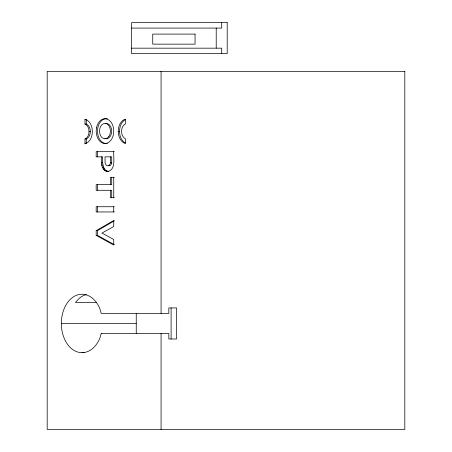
<?xml version="1.0" encoding="UTF-8"?>
<svg xmlns="http://www.w3.org/2000/svg" width="452" height="452" viewBox="0 0 452 452"><rect width="100%" height="100%" fill="white"/><g stroke="black" fill="none" stroke-linecap="round" stroke-linejoin="round"><path stroke-width="0.68" d="M84.982 119.368L85.857 119.531A12.402 8.769 -90 0 1 92.055 128.306L92.355 131.515A12.402 8.769 -90 0 1 89.784 140.284L87.97 142.256L84.982 143.657L86.275 143.657L86.287 138.962A7.707 5.452 -90 0 0 90.327 131.515L90.14 129.521A7.707 5.452 -90 0 0 86.287 124.068L86.275 119.368L84.982 119.368L84.993 124.068A7.707 5.452 -90 0 1 88.852 129.521L89.038 131.515A7.707 5.452 -90 0 1 84.993 138.962L84.982 143.928M118.221 131.351L118.243 131.114A12.402 8.769 -90 0 1 124.746 119.368L125.345 119.255L125.345 124.051L124.289 124.673A7.707 5.452 -90 0 0 124.289 138.024L125.345 138.645L125.345 143.442L124.746 143.329A12.402 8.769 -90 0 1 118.543 134.56L118.221 131.351L119.514 131.351L119.836 134.56A12.402 8.769 -90 0 0 125.486 143.098M119.514 131.351L119.537 131.114A12.402 8.769 -90 0 1 125.492 119.599M96.18 230.667L113.74 220.463L113.74 226.548L101.92 233.068L113.74 239.464L113.74 245.052L96.18 235.362L96.18 230.667L97.474 230.667L114.429 220.813M101.429 156.85C101.084 161.889 100.869 170.619 107.587 171.517C116.3 169.805 113.277 157.652 113.74 151.674M131.572 28.081L221.712 28.081L221.712 22.6M131.572 48.172L221.712 48.172L221.712 53.652M84.993 124.068L86.287 124.068M89.038 131.515L90.327 131.515M84.993 138.962L86.287 138.962M114.333 151.674L96.18 151.674L96.18 156.85L102.717 156.85C102.372 161.889 102.163 170.619 108.875 171.517L107.587 171.517M101.429 162.805L102.717 162.805M110.424 162.805L111.712 162.805L111.712 156.85L105.056 156.85L105.056 162.805A3.915 2.768 90 0 0 107.802 165.771L108.344 165.675A3.915 2.768 90 0 0 110.424 162.805L110.424 156.85M101.638 165.059L102.926 165.059M102.254 167.161L103.542 167.161M103.231 168.963L104.519 168.963M104.508 170.347L105.796 170.347M105.988 171.218L107.282 171.218M114.373 177.286L110.424 177.286L110.424 184.665M114.373 197.716L110.424 197.716L110.424 190.286M114.333 206.733L96.18 206.733L96.18 211.954L114.333 211.954M96.18 235.362L97.474 235.362L114.429 244.718M96.445 302.45L75.456 302.45L79.422 298.145A29.227 20.668 90 0 1 86.383 294.619M61.336 323.457L136.25 323.457M82.004 352.679L84.106 352.679M216.22 28.081L216.22 48.172M171.099 307.931L171.099 338.983M161.076 71.376L161.076 313.406M161.076 333.503L161.076 429.4M136.25 313.406L136.25 333.503M113.74 177.286L113.74 197.716M113.74 206.733L113.74 211.954M111.712 177.286L111.712 184.665L96.18 184.665L96.18 190.286L111.712 190.286L111.712 197.716M97.474 151.674L97.474 156.85M97.474 184.665L97.474 190.286M97.474 206.733L97.474 211.954M97.474 230.667L97.474 235.362M107.406 143.414A12.402 8.769 -90 0 1 97.79 134.329L97.474 131.114L97.79 127.905A12.402 8.769 -90 0 1 107.406 118.819M105.316 123.526A7.707 5.452 -90 0 1 111.706 131.453A7.707 5.452 -90 0 1 104.853 138.561M111.712 162.805A3.915 2.768 90 0 1 109.638 165.675L109.096 165.771A3.915 2.768 90 0 1 108.423 165.675M96.502 127.905L96.18 131.114L96.502 134.329A12.402 8.769 -90 0 0 109.356 141.86L111.175 139.888A12.402 8.769 -90 0 0 113.74 131.114L113.446 127.905A12.402 8.769 -90 0 0 104.971 118.712A12.402 8.769 -90 0 0 96.502 127.905M101.237 333.503L99.903 338.068A29.227 20.668 -90 0 1 68.721 345.842A29.227 20.668 -90 0 1 68.721 301.066A29.227 20.668 -90 0 1 99.903 308.84L101.237 313.406L168.828 313.406L168.828 307.931L176.579 307.931L176.579 338.983L168.828 338.983L168.828 333.503L101.237 333.503M227.198 22.6L131.572 22.6L131.572 53.652L227.198 53.652L227.198 22.6M195.061 34.098L152.736 34.098L152.736 44.143L195.061 44.143L195.061 34.098M404.817 71.376L47.183 71.376L47.183 429.4L404.817 429.4L404.817 71.376M108.825 136.566A7.707 5.452 -90 0 0 106.384 123.673A7.707 5.452 -90 0 0 99.706 133.114A7.707 5.452 -90 0 0 108.825 136.566"/></g></svg>
